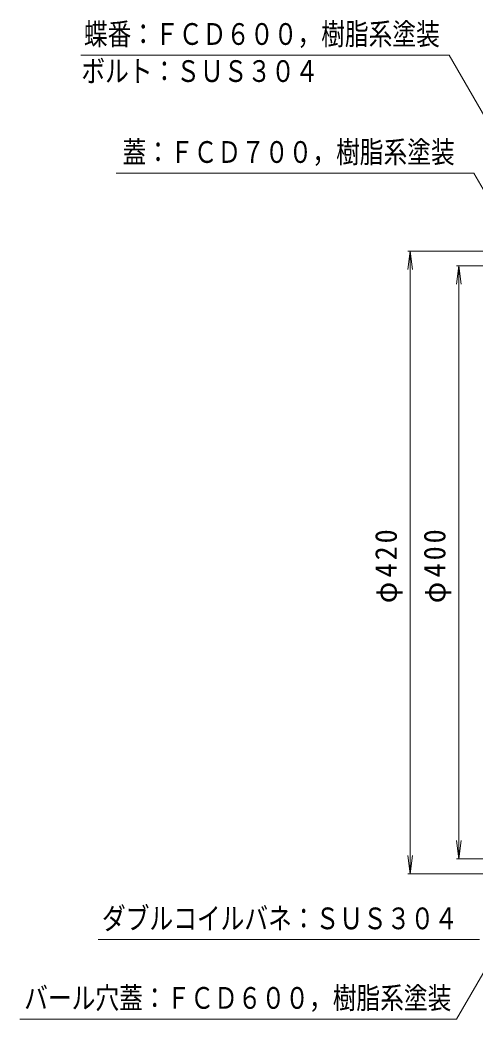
# Model space of a CAD drawing. Units: millimetres, scale not verified. Extents: x -864 to 904, y -685 to 614.
# Drawn here: x -131 to 175, y -146 to 527 of the extents above; entities that cross this region are included whole.
import ezdxf
from ezdxf.enums import TextEntityAlignment as Align

# ---------------------------------------------------------------- set-up
doc = ezdxf.new("R2010")
doc.units = ezdxf.units.MM
doc.header["$LTSCALE"] = 5
doc.layers.add('2-4', color=7, linetype='Continuous', lineweight=18)
doc.layers.add('2-5', color=7, linetype='Continuous', lineweight=18)
doc.styles.add('ＭＳ ゴシック', font='')
doc.styles.get('ＭＳ ゴシック').set_extended_font_data('MS Gothic')

msp = doc.modelspace()

# ---------------------------------------------------------------- linework, layer by layer
at = {"layer": '2-4'}
for p, q in [((131.509, 371.554), (129.878, 359.161)), ((225.587, 371.554), (130.009, 371.554)), ((131.509, -48.446), (131.509, 371.554)), ((131.509, 371.554), (133.141, 359.161)), ((164.299, 361.554), (162.668, 349.161)), ((225.587, 361.554), (162.799, 361.554)), ((164.299, -38.446), (164.299, 361.554)), ((164.299, 361.554), (165.931, 349.161)), ((164.299, -38.446), (162.668, -26.053)), ((164.299, -38.446), (165.931, -26.053)), ((131.509, -48.446), (129.878, -36.053)), ((131.509, -48.446), (133.141, -36.053)), ((225.587, -38.446), (162.799, -38.446)), ((225.587, -48.446), (130.009, -48.446))]:
    msp.add_line(p, q, dxfattribs=at)
at = {"layer": '2-5'}
for p, q in [((-90.507, 503.696), (157.752, 503.696)), ((259.598, 327.294), (157.752, 503.696)), ((-66.628, 424.118), (174.414, 424.118)), ((233.087, 322.492), (174.414, 424.118)), ((235.739, -20.155), (162.856, -146.392)), ((-78.828, -92.75), (178.175, -92.75)), ((-131.494, -146.392), (162.856, -146.392))]:
    msp.add_line(p, q, dxfattribs=at)

# ---------------------------------------------------------------- texts
at = {"layer": '2-4', "color": 2, "char_height": 14.66, "attachment_point": 7, "rotation": 90, "style": 'ＭＳ ゴシック'}
for s, insert in [('\\T1.21;\\W0.95;φ420', (126.509, 134.054)), ('\\T1.21;\\W0.95;φ400', (159.299, 134.054))]:
    msp.add_mtext(s, dxfattribs=dict(at, insert=insert))
at = {"layer": '2-5', "color": 6, "style": 'ＭＳ ゴシック', "width": 0.8}
for s, p in [('蝶番：ＦＣＤ６００，樹脂系塗装', (-88.427, 506.196)), ('ボルト：ＳＵＳ３０４', (-90.137, 481.196)), ('蓋：ＦＣＤ７００，樹脂系塗装', (-62.41, 426.618)), ('ダブルコイルバネ：ＳＵＳ３０４', (-76.223, -90.25)), ('バール穴蓋：ＦＣＤ６００，樹脂系塗装', (-128.656, -143.892))]:
    msp.add_text(s, height=14.66, dxfattribs=at).set_placement(p, align=Align.BOTTOM_LEFT)

doc.saveas('drawing.dxf')
